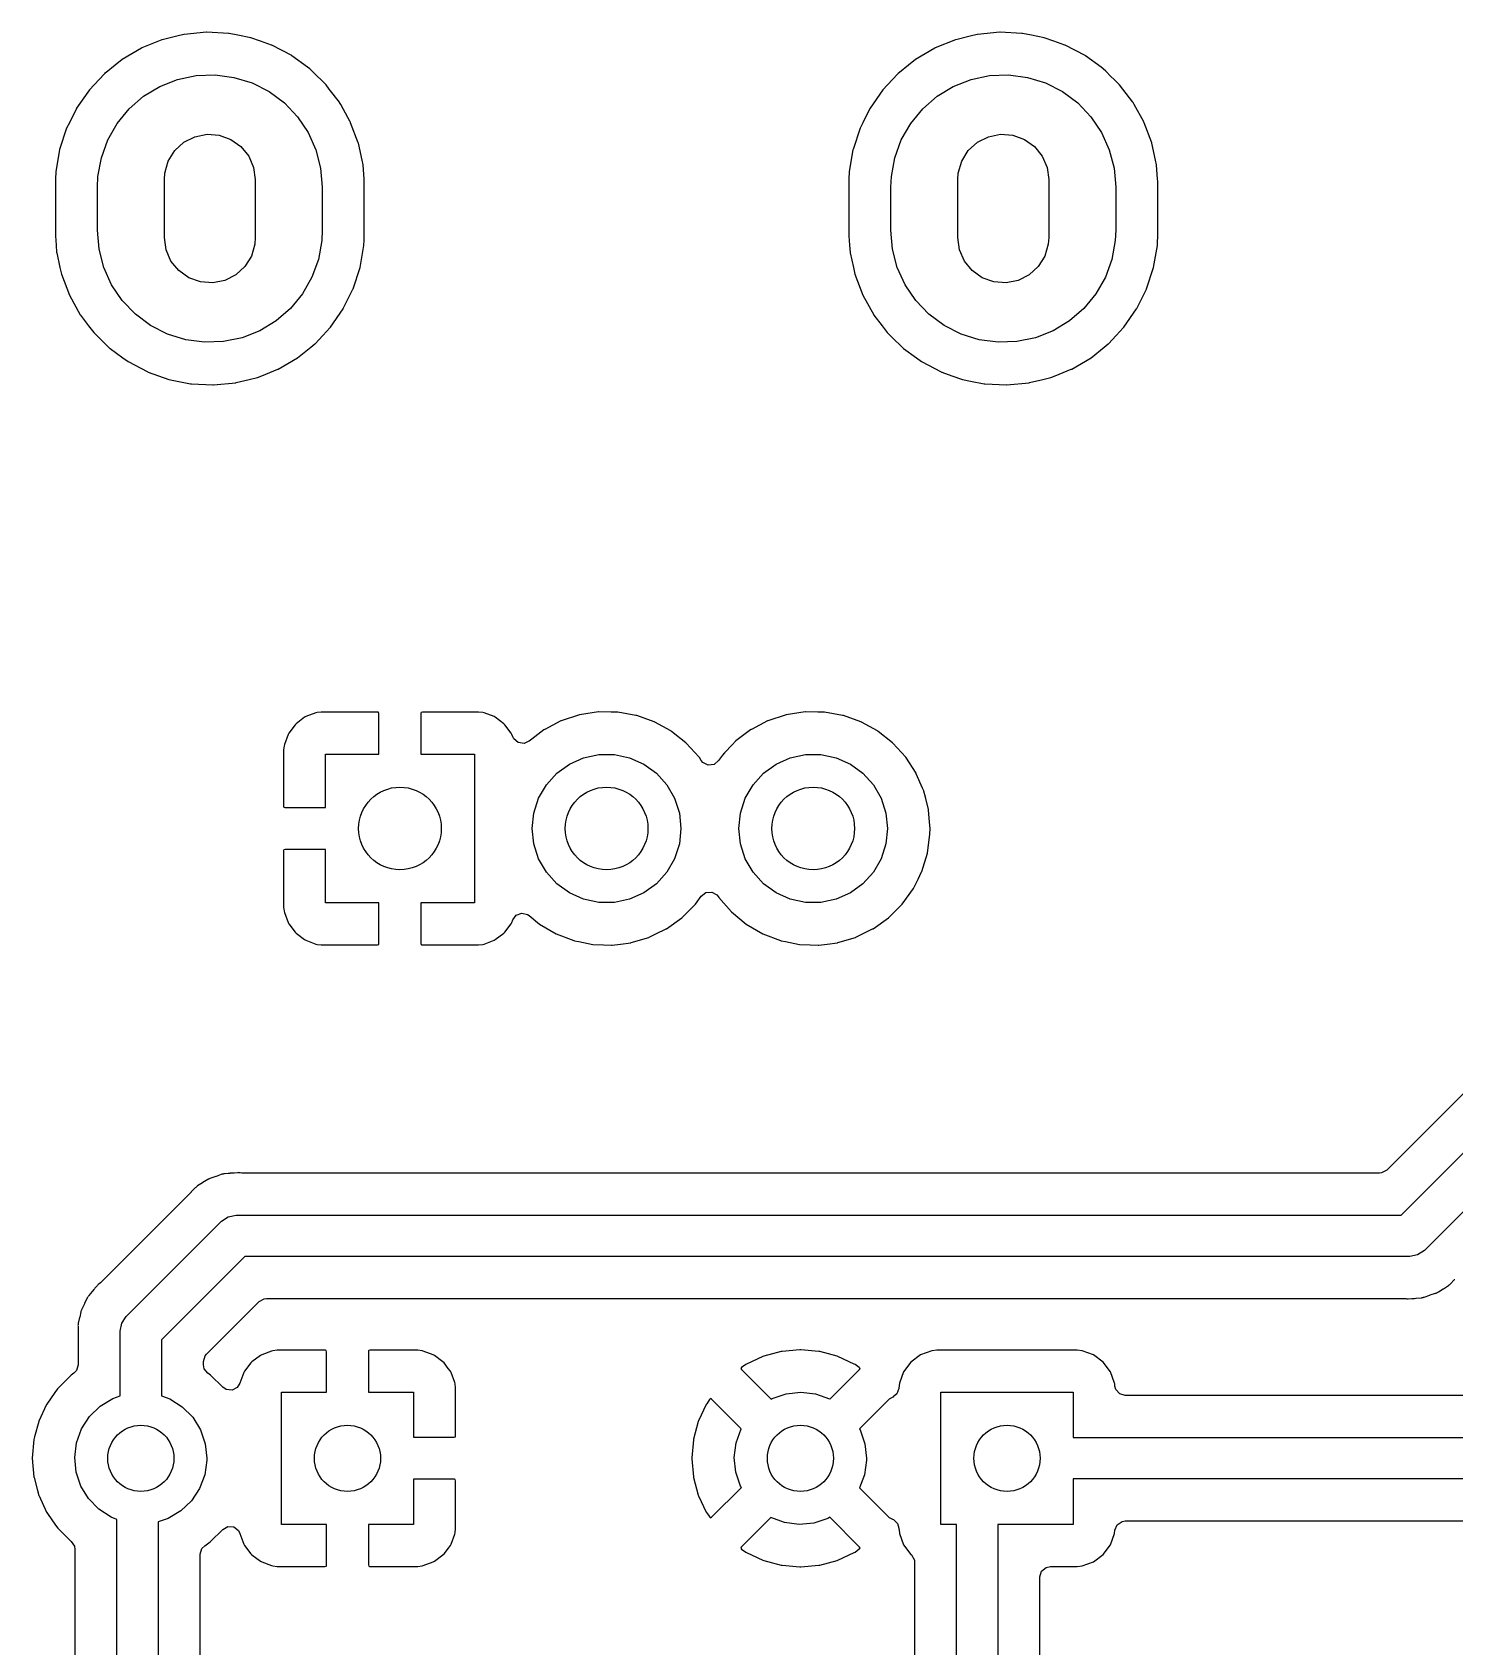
# Model space of a CAD drawing. Extents: x 41 to 172, y -227 to -42.
# Drawn here: x 70.48 to 87.69, y -206.75 to -187.22 of the extents above; entities that cross this region are included whole.
import ezdxf

# ---------------------------------------------------------------- set-up
doc = ezdxf.new("R2010")
doc.units = 0
doc.layers.add('BLACK', color=7, linetype='CONTINUOUS')

msp = doc.modelspace()

# ---------------------------------------------------------------- linework, layer by layer
at = {"layer": 'BLACK', "linetype": 'CONTINUOUS'}
for p, q in [((72.0499, -187.309), (71.8071, -187.407)), ((72.0542, -187.307), (72.0499, -187.309)), ((72.0499, -187.309), (72.0499, -187.309)), ((72.2293, -187.264), (72.0542, -187.307)), ((72.3131, -187.244), (72.2293, -187.264)), ((72.3176, -187.243), (72.3131, -187.244)), ((72.3131, -187.244), (72.3131, -187.244)), ((72.5875, -187.217), (72.3176, -187.243)), ((72.5921, -187.217), (72.5875, -187.217)), ((72.8538, -187.23), (72.5921, -187.217)), ((72.5921, -187.217), (72.5921, -187.217)), ((72.8583, -187.23), (72.8538, -187.23)), ((72.8538, -187.23), (72.8538, -187.23)), ((72.8628, -187.231), (72.8583, -187.23)), ((72.9696, -187.252), (72.8628, -187.231)), ((72.8628, -187.231), (72.8628, -187.231)), ((73.1244, -187.283), (72.9696, -187.252)), ((73.2429, -187.325), (73.1244, -187.283)), ((81.6499, -187.309), (81.4071, -187.407)), ((81.6542, -187.307), (81.6499, -187.309)), ((81.6499, -187.309), (81.6499, -187.309)), ((81.8293, -187.264), (81.6542, -187.307)), ((81.9131, -187.244), (81.8293, -187.264)), ((81.9176, -187.243), (81.9131, -187.244)), ((81.9131, -187.244), (81.9131, -187.244)), ((82.1875, -187.217), (81.9176, -187.243)), ((82.1921, -187.217), (82.1875, -187.217)), ((82.4538, -187.23), (82.1921, -187.217)), ((82.1921, -187.217), (82.1921, -187.217)), ((82.4583, -187.23), (82.4538, -187.23)), ((82.4538, -187.23), (82.4538, -187.23)), ((82.4628, -187.231), (82.4583, -187.23)), ((82.5696, -187.252), (82.4628, -187.231)), ((82.4628, -187.231), (82.4628, -187.231)), ((82.7244, -187.283), (82.5696, -187.252)), ((82.8429, -187.325), (82.7244, -187.283)), ((71.8028, -187.409), (71.5688, -187.546)), ((71.8071, -187.407), (71.8028, -187.409)), ((73.3757, -187.372), (73.2429, -187.325)), ((73.3758, -187.372), (73.3757, -187.372)), ((73.3801, -187.373), (73.3758, -187.372)), ((73.62, -187.499), (73.3801, -187.373)), ((73.6237, -187.502), (73.62, -187.499)), ((73.8131, -187.64), (73.6237, -187.502)), ((81.4028, -187.409), (81.1688, -187.546)), ((81.4071, -187.407), (81.4028, -187.409)), ((82.9757, -187.372), (82.8429, -187.325)), ((82.9758, -187.372), (82.9757, -187.372)), ((82.9801, -187.373), (82.9758, -187.372)), ((83.22, -187.499), (82.9801, -187.373)), ((83.2237, -187.502), (83.22, -187.499)), ((83.4131, -187.64), (83.2237, -187.502)), ((71.3744, -187.702), (71.3571, -187.715)), ((71.4848, -187.613), (71.3744, -187.702)), ((71.5688, -187.546), (71.4848, -187.613)), ((73.8393, -187.659), (73.8131, -187.64)), ((73.9327, -187.75), (73.8393, -187.659)), ((80.9744, -187.702), (80.9571, -187.715)), ((81.0848, -187.613), (80.9744, -187.702)), ((81.1688, -187.546), (81.0848, -187.613)), ((83.4393, -187.659), (83.4131, -187.64)), ((83.4688, -187.688), (83.4393, -187.659)), ((83.5327, -187.75), (83.4688, -187.688)), ((71.2292, -187.852), (71.172, -187.914)), ((71.3539, -187.719), (71.2292, -187.852)), ((71.3571, -187.715), (71.3539, -187.719)), ((71.8287, -187.991), (72.0253, -187.872)), ((72.0253, -187.872), (72.2392, -187.787)), ((72.2392, -187.787), (72.4643, -187.74)), ((72.4643, -187.74), (72.6941, -187.732)), ((72.6941, -187.732), (72.922, -187.762)), ((72.922, -187.762), (73.1417, -187.83)), ((73.1417, -187.83), (73.3467, -187.934)), ((73.9724, -187.789), (73.9327, -187.75)), ((74.0332, -187.849), (73.9724, -187.789)), ((74.0359, -187.852), (74.0332, -187.849)), ((74.0753, -187.904), (74.0359, -187.852)), ((74.0359, -187.852), (74.0359, -187.852)), ((80.8292, -187.852), (80.772, -187.914)), ((80.9539, -187.719), (80.8292, -187.852)), ((80.9571, -187.715), (80.9539, -187.719)), ((81.4287, -187.991), (81.6253, -187.872)), ((81.6253, -187.872), (81.8392, -187.787)), ((81.8392, -187.787), (82.0643, -187.74)), ((82.0643, -187.74), (82.2941, -187.732)), ((82.2941, -187.732), (82.522, -187.762)), ((82.522, -187.762), (82.7417, -187.83)), ((82.7417, -187.83), (82.9467, -187.934)), ((83.5724, -187.789), (83.5327, -187.75)), ((83.6332, -187.849), (83.5724, -187.789)), ((83.6359, -187.852), (83.6332, -187.849)), ((83.6753, -187.904), (83.6359, -187.852)), ((83.6359, -187.852), (83.6359, -187.852)), ((71.172, -187.914), (71.0174, -188.136)), ((71.655, -188.142), (71.8287, -187.991)), ((73.3467, -187.934), (73.5312, -188.071)), ((73.5312, -188.071), (73.6899, -188.238)), ((74.1977, -188.064), (74.0753, -187.904)), ((74.1999, -188.068), (74.1977, -188.064)), ((74.213, -188.092), (74.1999, -188.068)), ((74.1999, -188.068), (74.1999, -188.068)), ((74.3293, -188.301), (74.213, -188.092)), ((80.772, -187.914), (80.6174, -188.136)), ((81.255, -188.142), (81.4287, -187.991)), ((82.9467, -187.934), (83.1312, -188.071)), ((83.1312, -188.071), (83.2899, -188.238)), ((83.7977, -188.064), (83.6753, -187.904)), ((83.7999, -188.068), (83.7977, -188.064)), ((83.813, -188.092), (83.7999, -188.068)), ((83.7999, -188.068), (83.7999, -188.068)), ((83.9293, -188.301), (83.813, -188.092)), ((71.0154, -188.14), (70.9301, -188.312)), ((71.0174, -188.136), (71.0154, -188.14)), ((71.0154, -188.14), (71.0154, -188.14)), ((71.5092, -188.32), (71.655, -188.142)), ((73.6899, -188.238), (73.8183, -188.429)), ((80.6154, -188.14), (80.5301, -188.312)), ((80.6174, -188.136), (80.6154, -188.14)), ((80.6154, -188.14), (80.6154, -188.14)), ((81.1092, -188.32), (81.255, -188.142)), ((83.2899, -188.238), (83.4183, -188.429)), ((70.8966, -188.379), (70.8122, -188.637)), ((70.9301, -188.312), (70.8966, -188.379)), ((71.3954, -188.52), (71.5092, -188.32)), ((72.3161, -188.548), (72.4491, -188.481)), ((72.4491, -188.481), (72.5955, -188.451)), ((72.5955, -188.451), (72.7444, -188.462)), ((72.7444, -188.462), (72.8848, -188.513)), ((73.8183, -188.429), (73.9128, -188.638)), ((74.331, -188.305), (74.3293, -188.301)), ((74.3334, -188.312), (74.331, -188.305)), ((74.331, -188.305), (74.331, -188.305)), ((74.4254, -188.555), (74.3334, -188.312)), ((80.4966, -188.379), (80.4122, -188.637)), ((80.5301, -188.312), (80.4966, -188.379)), ((80.9954, -188.52), (81.1092, -188.32)), ((81.9161, -188.548), (82.0491, -188.481)), ((82.0491, -188.481), (82.1955, -188.451)), ((82.1955, -188.451), (82.3444, -188.462)), ((82.3444, -188.462), (82.4848, -188.513)), ((83.4183, -188.429), (83.5128, -188.638)), ((83.931, -188.305), (83.9293, -188.301)), ((83.9334, -188.312), (83.931, -188.305)), ((83.931, -188.305), (83.931, -188.305)), ((84.0254, -188.555), (83.9334, -188.312)), ((70.8114, -188.641), (70.7911, -188.758)), ((70.8122, -188.637), (70.8114, -188.641)), ((70.8114, -188.641), (70.8114, -188.641)), ((71.317, -188.736), (71.3954, -188.52)), ((72.1275, -188.776), (72.2062, -188.649)), ((72.2062, -188.649), (72.3161, -188.548)), ((72.8848, -188.513), (73.0065, -188.599)), ((73.0065, -188.599), (73.1004, -188.715)), ((73.9128, -188.638), (73.9706, -188.861)), ((74.4264, -188.559), (74.4254, -188.555)), ((74.4716, -188.764), (74.4264, -188.559)), ((74.4264, -188.559), (74.4264, -188.559)), ((80.4114, -188.641), (80.3911, -188.758)), ((80.4122, -188.637), (80.4114, -188.641)), ((80.4114, -188.641), (80.4114, -188.641)), ((80.917, -188.736), (80.9954, -188.52)), ((81.7275, -188.776), (81.8062, -188.649)), ((81.8062, -188.649), (81.9161, -188.548)), ((82.4848, -188.513), (82.6065, -188.599)), ((82.6065, -188.599), (82.7004, -188.715)), ((83.5128, -188.638), (83.5706, -188.861)), ((84.0264, -188.559), (84.0254, -188.555)), ((84.0716, -188.764), (84.0264, -188.559)), ((84.0264, -188.559), (84.0264, -188.559)), ((70.7911, -188.758), (70.7658, -188.904)), ((71.276, -188.962), (71.317, -188.736)), ((72.0859, -188.92), (72.1275, -188.776)), ((73.1004, -188.715), (73.1597, -188.852)), ((73.1597, -188.852), (73.18, -189)), ((73.9706, -188.861), (73.99, -189.09)), ((74.4839, -188.82), (74.4716, -188.764)), ((74.4842, -188.824), (74.4839, -188.82)), ((74.4963, -188.991), (74.4842, -188.824)), ((80.3911, -188.758), (80.3658, -188.904)), ((80.876, -188.962), (80.917, -188.736)), ((81.6859, -188.92), (81.7275, -188.776)), ((82.7004, -188.715), (82.7597, -188.852)), ((82.7597, -188.852), (82.78, -189)), ((83.5706, -188.861), (83.59, -189.09)), ((84.0839, -188.82), (84.0716, -188.764)), ((84.0842, -188.824), (84.0839, -188.82)), ((84.0963, -188.991), (84.0842, -188.824)), ((70.7658, -188.904), (70.7615, -188.99)), ((70.7615, -188.99), (70.7615, -189.679)), ((71.27, -189.09), (71.276, -188.962)), ((72.08, -189), (72.0859, -188.92)), ((72.08, -189.7), (72.08, -189)), ((73.18, -189), (73.18, -189.7)), ((74.4985, -189.021), (74.4963, -188.991)), ((74.4985, -189.71), (74.4985, -189.021)), ((80.3658, -188.904), (80.3615, -188.99)), ((80.3615, -188.99), (80.3615, -189.679)), ((80.87, -189.09), (80.876, -188.962)), ((81.68, -189), (81.6859, -188.92)), ((81.68, -189.7), (81.68, -189)), ((82.78, -189), (82.78, -189.7)), ((84.0985, -189.021), (84.0963, -188.991)), ((84.0985, -189.71), (84.0985, -189.021)), ((71.27, -189.61), (71.27, -189.09)), ((73.99, -189.09), (73.99, -189.61)), ((80.87, -189.61), (80.87, -189.09)), ((83.59, -189.09), (83.59, -189.61)), ((71.2894, -189.839), (71.27, -189.61)), ((73.99, -189.61), (73.984, -189.738)), ((80.8894, -189.839), (80.87, -189.61)), ((83.59, -189.61), (83.584, -189.738)), ((70.7615, -189.679), (70.7617, -189.681)), ((70.7617, -189.681), (70.7617, -189.681)), ((70.7617, -189.681), (70.7697, -189.792)), ((70.7697, -189.792), (70.7761, -189.88)), ((71.3472, -190.062), (71.2894, -189.839)), ((72.1003, -189.848), (72.08, -189.7)), ((72.1595, -189.985), (72.1003, -189.848)), ((73.1741, -189.78), (73.1324, -189.924)), ((73.18, -189.7), (73.1741, -189.78)), ((73.984, -189.738), (73.943, -189.964)), ((74.4478, -190.063), (74.4942, -189.796)), ((74.4942, -189.796), (74.4973, -189.734)), ((74.4973, -189.734), (74.4984, -189.712)), ((74.4984, -189.712), (74.4985, -189.71)), ((74.4984, -189.712), (74.4984, -189.712)), ((80.3615, -189.679), (80.3617, -189.681)), ((80.3617, -189.681), (80.3617, -189.681)), ((80.3617, -189.681), (80.3697, -189.792)), ((80.3697, -189.792), (80.3761, -189.88)), ((80.9472, -190.062), (80.8894, -189.839)), ((81.7003, -189.848), (81.68, -189.7)), ((81.7595, -189.985), (81.7003, -189.848)), ((82.7741, -189.78), (82.7325, -189.924)), ((82.78, -189.7), (82.7741, -189.78)), ((83.584, -189.738), (83.543, -189.964)), ((84.0478, -190.063), (84.0942, -189.796)), ((84.0942, -189.796), (84.0973, -189.734)), ((84.0973, -189.734), (84.0984, -189.712)), ((84.0984, -189.712), (84.0985, -189.71)), ((84.0984, -189.712), (84.0984, -189.712)), ((70.7761, -189.88), (70.7771, -189.885)), ((70.7771, -189.885), (70.7771, -189.885)), ((70.7771, -189.885), (70.8165, -190.063)), ((72.2535, -190.101), (72.1595, -189.985)), ((73.0538, -190.051), (72.9439, -190.152)), ((73.1324, -189.924), (73.0538, -190.051)), ((73.943, -189.964), (73.8646, -190.18)), ((80.3761, -189.88), (80.3771, -189.885)), ((80.3771, -189.885), (80.3771, -189.885)), ((80.3771, -189.885), (80.4165, -190.063)), ((81.8535, -190.101), (81.7595, -189.985)), ((82.6538, -190.051), (82.5439, -190.152)), ((82.7325, -189.924), (82.6538, -190.051)), ((83.543, -189.964), (83.4646, -190.18)), ((70.8165, -190.063), (70.8346, -190.145)), ((70.8346, -190.145), (70.9307, -190.399)), ((71.4417, -190.271), (71.3472, -190.062)), ((72.3752, -190.187), (72.2535, -190.101)), ((72.5156, -190.238), (72.3752, -190.187)), ((72.6645, -190.249), (72.5156, -190.238)), ((72.8109, -190.219), (72.6645, -190.249)), ((72.9439, -190.152), (72.8109, -190.219)), ((73.8646, -190.18), (73.7508, -190.38)), ((74.3634, -190.321), (74.4478, -190.063)), ((80.4165, -190.063), (80.4346, -190.145)), ((80.4346, -190.145), (80.5307, -190.399)), ((81.0417, -190.271), (80.9472, -190.062)), ((81.9752, -190.187), (81.8535, -190.101)), ((82.1156, -190.238), (81.9752, -190.187)), ((82.2645, -190.249), (82.1156, -190.238)), ((82.4109, -190.219), (82.2645, -190.249)), ((82.5439, -190.152), (82.4109, -190.219)), ((83.4646, -190.18), (83.3508, -190.38)), ((83.9634, -190.321), (84.0478, -190.063)), ((70.9307, -190.399), (71.0623, -190.636)), ((71.5701, -190.462), (71.4417, -190.271)), ((73.7508, -190.38), (73.605, -190.558)), ((74.2446, -190.56), (74.3613, -190.325)), ((74.3613, -190.325), (74.3634, -190.321)), ((74.3613, -190.325), (74.3613, -190.325)), ((80.5307, -190.399), (80.6623, -190.636)), ((81.1701, -190.462), (81.0417, -190.271)), ((83.3508, -190.38), (83.205, -190.558)), ((83.8446, -190.56), (83.9613, -190.325)), ((83.9613, -190.325), (83.9634, -190.321)), ((83.9613, -190.325), (83.9613, -190.325)), ((71.0623, -190.636), (71.0651, -190.639)), ((71.7288, -190.629), (71.5701, -190.462)), ((71.9133, -190.766), (71.7288, -190.629)), ((73.605, -190.558), (73.4313, -190.709)), ((74.088, -190.786), (74.2426, -190.564)), ((74.2426, -190.564), (74.2446, -190.56)), ((80.6623, -190.636), (80.6651, -190.639)), ((81.3288, -190.629), (81.1701, -190.462)), ((81.5133, -190.766), (81.3288, -190.629)), ((83.205, -190.558), (83.0313, -190.709)), ((83.688, -190.786), (83.8426, -190.564)), ((83.8426, -190.564), (83.8446, -190.56)), ((71.0651, -190.639), (71.1625, -190.767)), ((71.1625, -190.767), (71.2268, -190.851)), ((72.1183, -190.87), (71.9133, -190.766)), ((73.2347, -190.828), (73.0208, -190.913)), ((73.4313, -190.709), (73.2347, -190.828)), ((73.996, -190.885), (74.0849, -190.79)), ((74.0849, -190.79), (74.088, -190.786)), ((74.0849, -190.79), (74.0849, -190.79)), ((80.6651, -190.639), (80.7625, -190.767)), ((80.7625, -190.767), (80.8268, -190.851)), ((81.7183, -190.87), (81.5133, -190.766)), ((82.8347, -190.828), (82.6208, -190.913)), ((83.0313, -190.709), (82.8347, -190.828)), ((83.596, -190.885), (83.6849, -190.79)), ((83.6849, -190.79), (83.688, -190.786)), ((83.6849, -190.79), (83.6849, -190.79)), ((71.2268, -190.851), (71.2301, -190.855)), ((71.2301, -190.855), (71.2301, -190.855)), ((71.2301, -190.855), (71.2731, -190.897)), ((71.2731, -190.897), (71.4207, -191.041)), ((72.338, -190.938), (72.1183, -190.87)), ((72.5659, -190.968), (72.338, -190.938)), ((72.7957, -190.96), (72.5659, -190.968)), ((73.0208, -190.913), (72.7957, -190.96)), ((73.6912, -191.154), (73.8509, -191.026)), ((73.8509, -191.026), (73.8994, -190.987)), ((73.8994, -190.987), (73.9029, -190.985)), ((73.8994, -190.987), (73.8994, -190.987)), ((73.9029, -190.985), (73.996, -190.885)), ((80.8268, -190.851), (80.8301, -190.855)), ((80.8301, -190.855), (80.8301, -190.855)), ((80.8301, -190.855), (80.8731, -190.897)), ((80.8731, -190.897), (81.0207, -191.041)), ((81.938, -190.938), (81.7183, -190.87)), ((82.1659, -190.968), (81.938, -190.938)), ((82.3957, -190.96), (82.1659, -190.968)), ((82.6208, -190.913), (82.3957, -190.96)), ((83.2912, -191.154), (83.4509, -191.026)), ((83.4509, -191.026), (83.4994, -190.987)), ((83.4994, -190.987), (83.5029, -190.985)), ((83.4994, -190.987), (83.4994, -190.987)), ((83.5029, -190.985), (83.596, -190.885)), ((71.4207, -191.041), (71.4244, -191.044)), ((71.4244, -191.044), (71.4244, -191.044)), ((71.4244, -191.044), (71.5783, -191.156)), ((71.5783, -191.156), (71.64, -191.201)), ((71.64, -191.201), (71.8799, -191.327)), ((73.4572, -191.291), (73.6912, -191.154)), ((81.0207, -191.041), (81.0244, -191.044)), ((81.0244, -191.044), (81.0244, -191.044)), ((81.0244, -191.044), (81.1783, -191.156)), ((81.1783, -191.156), (81.24, -191.201)), ((81.24, -191.201), (81.4799, -191.327)), ((83.0572, -191.291), (83.2912, -191.154)), ((71.8799, -191.327), (71.8842, -191.328)), ((71.8842, -191.328), (71.8843, -191.328)), ((71.8843, -191.328), (72.0074, -191.372)), ((72.0074, -191.372), (72.1356, -191.417)), ((72.1356, -191.417), (72.2337, -191.436)), ((72.9469, -191.456), (73.1066, -191.417)), ((73.1066, -191.417), (73.2058, -191.393)), ((73.2058, -191.393), (73.2576, -191.372)), ((73.2576, -191.372), (73.4529, -191.293)), ((73.4529, -191.293), (73.4572, -191.291)), ((73.4529, -191.293), (73.4529, -191.293)), ((81.4799, -191.327), (81.4842, -191.328)), ((81.4842, -191.328), (81.4843, -191.328)), ((81.4843, -191.328), (81.6074, -191.372)), ((81.6074, -191.372), (81.7356, -191.417)), ((81.7356, -191.417), (81.8337, -191.436)), ((82.5469, -191.456), (82.7066, -191.417)), ((82.7066, -191.417), (82.8058, -191.393)), ((82.8058, -191.393), (82.8576, -191.372)), ((82.8576, -191.372), (83.0529, -191.293)), ((83.0529, -191.293), (83.0572, -191.291)), ((83.0529, -191.293), (83.0529, -191.293)), ((72.2337, -191.436), (72.3972, -191.469)), ((72.3972, -191.469), (72.3972, -191.469)), ((72.3972, -191.469), (72.4017, -191.47)), ((72.4017, -191.47), (72.4062, -191.47)), ((72.4062, -191.47), (72.4062, -191.47)), ((72.4062, -191.47), (72.6679, -191.483)), ((72.6679, -191.483), (72.6679, -191.483)), ((72.6679, -191.483), (72.6725, -191.483)), ((72.6725, -191.483), (72.9424, -191.457)), ((72.9424, -191.457), (72.9469, -191.456)), ((72.9469, -191.456), (72.9469, -191.456)), ((81.8337, -191.436), (81.9972, -191.469)), ((81.9972, -191.469), (81.9972, -191.469)), ((81.9972, -191.469), (82.0017, -191.47)), ((82.0017, -191.47), (82.0062, -191.47)), ((82.0062, -191.47), (82.0062, -191.47)), ((82.0062, -191.47), (82.2679, -191.483)), ((82.2679, -191.483), (82.2679, -191.483)), ((82.2679, -191.483), (82.2725, -191.483)), ((82.2725, -191.483), (82.5424, -191.457)), ((82.5424, -191.457), (82.5469, -191.456)), ((82.5469, -191.456), (82.5469, -191.456)), ((94.8462, -193.006), (86.8701, -200.982)), ((87.0438, -201.528), (95.4027, -193.169)), ((95.7593, -193.519), (87.3242, -201.954)), ((73.7764, -195.505), (73.6743, -195.582)), ((73.7919, -195.497), (73.7764, -195.505)), ((73.9124, -195.452), (73.7919, -195.497)), ((73.9276, -195.448), (73.9124, -195.452)), ((73.9785, -195.442), (73.9276, -195.448)), ((73.9853, -195.442), (73.9785, -195.442)), ((74.6625, -195.442), (73.9853, -195.442)), ((74.6701, -195.444), (74.6625, -195.442)), ((74.6715, -195.445), (74.6701, -195.444)), ((74.676, -195.46), (74.6715, -195.445)), ((74.676, -195.95), (74.676, -195.46)), ((75.1857, -195.448), (75.184, -195.456)), ((75.184, -195.456), (75.184, -195.95)), ((75.1869, -195.446), (75.1857, -195.448)), ((75.2021, -195.442), (75.1869, -195.446)), ((75.8747, -195.442), (75.2021, -195.442)), ((75.8815, -195.442), (75.8747, -195.442)), ((75.9324, -195.448), (75.8815, -195.442)), ((75.9476, -195.452), (75.9324, -195.448)), ((76.0681, -195.497), (75.9476, -195.452)), ((76.0836, -195.505), (76.0681, -195.497)), ((76.1857, -195.582), (76.0836, -195.505)), ((77.1025, -195.475), (76.8823, -195.547)), ((77.3314, -195.44), (77.1025, -195.475)), ((77.3366, -195.44), (77.3314, -195.44)), ((77.4856, -195.442), (77.3366, -195.44)), ((77.3366, -195.44), (77.3366, -195.44)), ((77.563, -195.443), (77.4856, -195.442)), ((77.5681, -195.444), (77.563, -195.443)), ((77.7859, -195.483), (77.5681, -195.444)), ((77.5681, -195.444), (77.5681, -195.444)), ((77.791, -195.484), (77.7859, -195.483)), ((77.7859, -195.483), (77.7859, -195.483)), ((77.7959, -195.485), (77.791, -195.484)), ((78.0045, -195.559), (77.7959, -195.485)), ((77.7959, -195.485), (77.7959, -195.485)), ((79.6025, -195.475), (79.3823, -195.547)), ((79.8314, -195.44), (79.6025, -195.475)), ((79.8366, -195.44), (79.8314, -195.44)), ((79.9856, -195.442), (79.8366, -195.44)), ((79.8366, -195.44), (79.8366, -195.44)), ((80.063, -195.443), (79.9856, -195.442)), ((80.0681, -195.444), (80.063, -195.443)), ((80.2859, -195.483), (80.0681, -195.444)), ((80.0681, -195.444), (80.0681, -195.444)), ((80.291, -195.484), (80.2859, -195.483)), ((80.2859, -195.483), (80.2859, -195.483)), ((80.2959, -195.485), (80.291, -195.484)), ((80.5045, -195.559), (80.2959, -195.485)), ((80.2959, -195.485), (80.2959, -195.485)), ((73.5767, -195.712), (73.5315, -195.832)), ((73.5852, -195.696), (73.5767, -195.712)), ((73.6617, -195.594), (73.5852, -195.696)), ((73.6743, -195.582), (73.6617, -195.594)), ((76.1983, -195.594), (76.1857, -195.582)), ((76.2748, -195.696), (76.1983, -195.594)), ((76.2833, -195.712), (76.2748, -195.696)), ((76.2939, -195.74), (76.2833, -195.712)), ((76.6727, -195.657), (76.5254, -195.768)), ((76.6769, -195.654), (76.6727, -195.657)), ((76.6727, -195.657), (76.6727, -195.657)), ((76.6815, -195.652), (76.6769, -195.654)), ((76.8777, -195.549), (76.6815, -195.652)), ((76.8823, -195.547), (76.8777, -195.549)), ((76.8777, -195.549), (76.8777, -195.549)), ((78.0094, -195.561), (78.0045, -195.559)), ((78.0045, -195.559), (78.0045, -195.559)), ((78.0139, -195.563), (78.0094, -195.561)), ((78.2076, -195.67), (78.0139, -195.563)), ((78.0139, -195.563), (78.0139, -195.563)), ((78.2121, -195.673), (78.2076, -195.67)), ((78.2076, -195.67), (78.2076, -195.67)), ((78.2162, -195.676), (78.2121, -195.673)), ((78.3898, -195.813), (78.2162, -195.676)), ((78.2162, -195.676), (78.2162, -195.676)), ((79.1727, -195.657), (78.9958, -195.79)), ((79.1769, -195.654), (79.1727, -195.657)), ((79.1727, -195.657), (79.1727, -195.657)), ((79.1815, -195.652), (79.1769, -195.654)), ((79.3777, -195.549), (79.1815, -195.652)), ((79.3823, -195.547), (79.3777, -195.549)), ((79.3777, -195.549), (79.3777, -195.549)), ((80.5094, -195.561), (80.5045, -195.559)), ((80.5045, -195.559), (80.5045, -195.559)), ((80.5139, -195.563), (80.5094, -195.561)), ((80.7076, -195.67), (80.5139, -195.563)), ((80.5139, -195.563), (80.5139, -195.563)), ((80.7121, -195.673), (80.7076, -195.67)), ((80.7076, -195.67), (80.7076, -195.67)), ((80.7162, -195.676), (80.7121, -195.673)), ((80.8898, -195.813), (80.7162, -195.676)), ((80.7162, -195.676), (80.7162, -195.676)), ((73.5224, -195.899), (73.522, -195.905)), ((73.522, -195.905), (73.522, -196.578)), ((73.5279, -195.848), (73.5224, -195.899)), ((73.5315, -195.832), (73.5279, -195.848)), ((76.3067, -195.765), (76.2939, -195.74)), ((76.361, -195.811), (76.3067, -195.765)), ((76.4313, -195.82), (76.361, -195.811)), ((76.4911, -195.792), (76.4313, -195.82)), ((76.4917, -195.793), (76.4911, -195.792)), ((76.5254, -195.768), (76.4917, -195.793)), ((78.3939, -195.816), (78.3898, -195.813)), ((78.3898, -195.813), (78.3898, -195.813)), ((78.5498, -195.988), (78.3939, -195.816)), ((78.9541, -195.832), (78.858, -195.933)), ((78.9917, -195.793), (78.9541, -195.832)), ((78.9958, -195.79), (78.9917, -195.793)), ((80.8939, -195.816), (80.8898, -195.813)), ((80.8898, -195.813), (80.8898, -195.813)), ((81.0498, -195.988), (80.8939, -195.816)), ((74.03, -196.596), (74.03, -195.95)), ((74.03, -195.95), (74.676, -195.95)), ((75.184, -195.95), (75.83, -195.95)), ((75.83, -195.95), (75.83, -197.75)), ((76.8278, -196.181), (76.98, -196.071)), ((76.98, -196.071), (77.1519, -195.994)), ((77.1519, -195.994), (77.3359, -195.955)), ((77.3359, -195.955), (77.5241, -195.955)), ((77.5241, -195.955), (77.7081, -195.994)), ((77.7081, -195.994), (77.88, -196.071)), ((77.88, -196.071), (78.0322, -196.181)), ((78.5526, -195.992), (78.5498, -195.988)), ((78.575, -196.027), (78.5526, -195.992)), ((78.5526, -195.992), (78.5526, -195.992)), ((78.5957, -196.051), (78.575, -196.027)), ((78.6594, -196.082), (78.5957, -196.051)), ((78.7299, -196.074), (78.6594, -196.082)), ((78.7848, -196.029), (78.7299, -196.074)), ((78.8316, -195.961), (78.7848, -196.029)), ((78.858, -195.933), (78.8316, -195.961)), ((79.3278, -196.181), (79.48, -196.071)), ((79.48, -196.071), (79.6519, -195.994)), ((79.6519, -195.994), (79.8359, -195.955)), ((79.8359, -195.955), (80.0241, -195.955)), ((80.0241, -195.955), (80.2081, -195.994)), ((80.2081, -195.994), (80.38, -196.071)), ((80.38, -196.071), (80.5322, -196.181)), ((81.1756, -196.182), (81.0498, -195.988)), ((76.7019, -196.321), (76.8278, -196.181)), ((78.0322, -196.181), (78.1581, -196.321)), ((79.2019, -196.321), (79.3278, -196.181)), ((80.5322, -196.181), (80.6581, -196.321)), ((81.1776, -196.187), (81.1756, -196.182)), ((81.2538, -196.362), (81.1776, -196.187)), ((81.1776, -196.187), (81.1776, -196.187)), ((76.5497, -196.663), (76.6078, -196.484)), ((76.6078, -196.484), (76.7019, -196.321)), ((78.1581, -196.321), (78.2522, -196.484)), ((78.2522, -196.484), (78.3103, -196.663)), ((79.0497, -196.663), (79.1078, -196.484)), ((79.1078, -196.484), (79.2019, -196.321)), ((80.6581, -196.321), (80.7522, -196.484)), ((80.7522, -196.484), (80.8103, -196.663)), ((81.2679, -196.395), (81.2538, -196.362)), ((81.2692, -196.4), (81.2679, -196.395)), ((81.2908, -196.486), (81.2692, -196.4)), ((81.2692, -196.4), (81.2692, -196.4)), ((81.3243, -196.619), (81.2908, -196.486)), ((73.522, -196.578), (73.5265, -196.593)), ((73.5265, -196.593), (73.5279, -196.594)), ((73.5279, -196.594), (73.5355, -196.596)), ((73.5355, -196.596), (74.03, -196.596)), ((76.53, -196.85), (76.5497, -196.663)), ((78.3103, -196.663), (78.33, -196.85)), ((79.03, -196.85), (79.0497, -196.663)), ((80.8103, -196.663), (80.83, -196.85)), ((81.3248, -196.624), (81.3243, -196.619)), ((81.337, -196.773), (81.3248, -196.624)), ((81.3248, -196.624), (81.3248, -196.624)), ((76.5497, -197.037), (76.53, -196.85)), ((78.33, -196.85), (78.3103, -197.037)), ((79.0497, -197.037), (79.03, -196.85)), ((80.83, -196.85), (80.8103, -197.037)), ((81.3433, -196.85), (81.337, -196.773)), ((81.3416, -196.919), (81.3433, -196.85)), ((76.6078, -197.216), (76.5497, -197.037)), ((78.3103, -197.037), (78.2522, -197.216)), ((79.1078, -197.216), (79.0497, -197.037)), ((80.8103, -197.037), (80.7522, -197.216)), ((81.3114, -197.149), (81.3416, -196.919)), ((73.5237, -197.11), (73.522, -197.118)), ((73.522, -197.118), (73.522, -197.795)), ((73.5249, -197.108), (73.5237, -197.11)), ((73.5401, -197.104), (73.5249, -197.108)), ((74.03, -197.104), (73.5401, -197.104)), ((74.03, -197.75), (74.03, -197.104)), ((76.7019, -197.379), (76.6078, -197.216)), ((78.2522, -197.216), (78.1581, -197.379)), ((79.2019, -197.379), (79.1078, -197.216)), ((80.7522, -197.216), (80.6581, -197.379)), ((81.2441, -197.37), (81.3114, -197.149)), ((76.8278, -197.519), (76.7019, -197.379)), ((78.1581, -197.379), (78.0322, -197.519)), ((79.3278, -197.519), (79.2019, -197.379)), ((80.6581, -197.379), (80.5322, -197.519)), ((81.1415, -197.578), (81.1984, -197.463)), ((81.1984, -197.463), (81.2418, -197.375)), ((81.2418, -197.375), (81.2441, -197.37)), ((81.2418, -197.375), (81.2418, -197.375)), ((76.98, -197.629), (76.8278, -197.519)), ((77.1519, -197.706), (76.98, -197.629)), ((77.88, -197.629), (77.7081, -197.706)), ((78.0322, -197.519), (77.88, -197.629)), ((78.5754, -197.67), (78.6314, -197.626)), ((78.6314, -197.626), (78.7021, -197.62)), ((78.7021, -197.62), (78.765, -197.653)), ((78.765, -197.653), (78.7851, -197.678)), ((79.48, -197.629), (79.3278, -197.519)), ((79.6519, -197.706), (79.48, -197.629)), ((80.38, -197.629), (80.2081, -197.706)), ((80.5322, -197.519), (80.38, -197.629)), ((81.0063, -197.766), (81.1415, -197.578)), ((73.522, -197.795), (73.5224, -197.801)), ((73.5224, -197.801), (73.5279, -197.852)), ((73.5279, -197.852), (73.5315, -197.868)), ((74.676, -197.75), (74.03, -197.75)), ((74.676, -198.244), (74.676, -197.75)), ((75.83, -197.75), (75.184, -197.75)), ((75.184, -197.75), (75.184, -198.24)), ((77.3359, -197.745), (77.1519, -197.706)), ((77.5241, -197.745), (77.3359, -197.745)), ((77.7081, -197.706), (77.5241, -197.745)), ((78.3422, -197.929), (78.5063, -197.766)), ((78.5063, -197.766), (78.5754, -197.67)), ((78.7851, -197.678), (78.7868, -197.68)), ((78.7868, -197.68), (78.7868, -197.68)), ((78.7868, -197.68), (78.7895, -197.685)), ((78.7895, -197.685), (78.9411, -197.86)), ((78.9411, -197.86), (79.1193, -198.008)), ((79.8359, -197.745), (79.6519, -197.706)), ((80.0241, -197.745), (79.8359, -197.745)), ((80.2081, -197.706), (80.0241, -197.745)), ((80.8422, -197.929), (81.0063, -197.766)), ((73.5315, -197.868), (73.5767, -197.988)), ((73.5767, -197.988), (73.5852, -198.004)), ((73.5852, -198.004), (73.6617, -198.106)), ((76.1983, -198.106), (76.2748, -198.004)), ((76.2748, -198.004), (76.2833, -197.988)), ((76.2833, -197.988), (76.2953, -197.956)), ((76.2953, -197.956), (76.3379, -197.899)), ((76.3379, -197.899), (76.4045, -197.875)), ((76.4045, -197.875), (76.4738, -197.89)), ((76.4738, -197.89), (76.4937, -197.903)), ((76.4937, -197.903), (76.6193, -198.008)), ((76.6193, -198.008), (76.8193, -198.125)), ((78.1537, -198.064), (78.3422, -197.929)), ((79.1193, -198.008), (79.3193, -198.125)), ((80.6537, -198.064), (80.8422, -197.929)), ((73.6617, -198.106), (73.6743, -198.118)), ((73.6743, -198.118), (73.7764, -198.195)), ((73.7764, -198.195), (73.7919, -198.203)), ((73.7919, -198.203), (73.9124, -198.248)), ((73.9124, -198.248), (73.9276, -198.252)), ((73.9276, -198.252), (73.9785, -198.258)), ((74.6579, -198.258), (74.6731, -198.254)), ((74.6731, -198.254), (74.6743, -198.252)), ((74.6743, -198.252), (74.676, -198.244)), ((75.184, -198.24), (75.1885, -198.255)), ((75.8815, -198.258), (75.9324, -198.252)), ((75.9324, -198.252), (75.9476, -198.248)), ((75.9476, -198.248), (76.0681, -198.203)), ((76.0681, -198.203), (76.0836, -198.195)), ((76.0836, -198.195), (76.1857, -198.118)), ((76.1857, -198.118), (76.1983, -198.106)), ((76.8193, -198.125), (77.0357, -198.207)), ((77.0357, -198.207), (77.0408, -198.208)), ((77.0408, -198.208), (77.0408, -198.208)), ((77.0408, -198.208), (77.0938, -198.219)), ((77.0938, -198.219), (77.2627, -198.253)), ((77.2627, -198.253), (77.3933, -198.258)), ((77.4992, -198.261), (77.5987, -198.248)), ((77.5987, -198.248), (77.7238, -198.232)), ((77.7238, -198.232), (77.7288, -198.231)), ((77.7288, -198.231), (77.9407, -198.167)), ((77.7288, -198.231), (77.7288, -198.231)), ((77.9407, -198.167), (77.9457, -198.166)), ((77.9457, -198.166), (78.0262, -198.126)), ((78.0262, -198.126), (78.149, -198.066)), ((78.149, -198.066), (78.1491, -198.066)), ((78.1491, -198.066), (78.1537, -198.064)), ((79.3193, -198.125), (79.5357, -198.207)), ((79.5357, -198.207), (79.5408, -198.208)), ((79.5408, -198.208), (79.5408, -198.208)), ((79.5408, -198.208), (79.5938, -198.219)), ((79.5938, -198.219), (79.7627, -198.253)), ((79.7627, -198.253), (79.8933, -198.258)), ((79.9992, -198.261), (80.0987, -198.248)), ((80.0987, -198.248), (80.2238, -198.232)), ((80.2238, -198.232), (80.2288, -198.231)), ((80.2288, -198.231), (80.4407, -198.167)), ((80.2288, -198.231), (80.2288, -198.231)), ((80.4407, -198.167), (80.4457, -198.166)), ((80.4457, -198.166), (80.5262, -198.126)), ((80.5262, -198.126), (80.649, -198.066)), ((80.649, -198.066), (80.6491, -198.066)), ((80.6491, -198.066), (80.6537, -198.064)), ((73.9785, -198.258), (73.9853, -198.258)), ((73.9853, -198.258), (74.6579, -198.258)), ((75.1885, -198.255), (75.1899, -198.256)), ((75.1899, -198.256), (75.1975, -198.258)), ((75.1975, -198.258), (75.8747, -198.258)), ((75.8747, -198.258), (75.8815, -198.258)), ((77.3933, -198.258), (77.4889, -198.262)), ((77.4889, -198.262), (77.489, -198.262)), ((77.489, -198.262), (77.4941, -198.262)), ((77.4941, -198.262), (77.4992, -198.261)), ((77.4992, -198.261), (77.4992, -198.261)), ((79.8933, -198.258), (79.9889, -198.262)), ((79.9889, -198.262), (79.989, -198.262)), ((79.989, -198.262), (79.9941, -198.262)), ((79.9941, -198.262), (79.9992, -198.261)), ((79.9992, -198.261), (79.9992, -198.261)), ((86.8701, -200.982), (86.8078, -201.016)), ((72.4713, -201.182), (72.4683, -201.185)), ((72.4797, -201.175), (72.4713, -201.182)), ((72.4713, -201.182), (72.4713, -201.182)), ((72.5421, -201.137), (72.4797, -201.175)), ((72.5458, -201.135), (72.5421, -201.137)), ((72.6069, -201.095), (72.5458, -201.135)), ((72.6137, -201.092), (72.6069, -201.095)), ((72.6192, -201.09), (72.6137, -201.092)), ((72.6246, -201.087), (72.6192, -201.09)), ((72.6309, -201.083), (72.6246, -201.087)), ((72.7004, -201.061), (72.6309, -201.083)), ((72.7045, -201.059), (72.7004, -201.061)), ((72.7662, -201.037), (72.7045, -201.059)), ((72.7731, -201.034), (72.7662, -201.037)), ((72.7662, -201.037), (72.7662, -201.037)), ((72.7804, -201.034), (72.7731, -201.034)), ((72.7863, -201.032), (72.7804, -201.034)), ((72.7922, -201.031), (72.7863, -201.032)), ((72.7992, -201.029), (72.7922, -201.031)), ((72.8065, -201.028), (72.7992, -201.029)), ((72.8499, -201.025), (72.8065, -201.028)), ((72.8065, -201.028), (72.8065, -201.028)), ((72.8719, -201.023), (72.8499, -201.025)), ((72.8763, -201.022), (72.8719, -201.023)), ((72.8878, -201.021), (72.8763, -201.022)), ((72.9009, -201.02), (72.8878, -201.021)), ((72.9045, -201.019), (72.9009, -201.02)), ((72.9009, -201.02), (72.9009, -201.02)), ((72.9126, -201.019), (72.9045, -201.019)), ((72.9228, -201.019), (72.9126, -201.019)), ((72.9682, -201.015), (72.9228, -201.019)), ((72.9755, -201.014), (72.9682, -201.015)), ((72.9682, -201.015), (72.9682, -201.015)), ((72.9827, -201.016), (72.9755, -201.014)), ((72.9969, -201.018), (72.9827, -201.016)), ((72.9827, -201.016), (72.9827, -201.016)), ((73.0159, -201.019), (72.9969, -201.018)), ((86.781, -201.019), (73.0159, -201.019)), ((86.8078, -201.016), (86.781, -201.019)), ((72.4033, -201.25), (71.3061, -202.348)), ((72.4057, -201.248), (72.4033, -201.25)), ((72.4539, -201.197), (72.4057, -201.248)), ((72.4589, -201.192), (72.4539, -201.197)), ((72.4651, -201.188), (72.4589, -201.192)), ((72.4683, -201.185), (72.4651, -201.188)), ((72.772, -201.601), (72.8531, -201.547)), ((72.8531, -201.547), (72.9488, -201.528)), ((72.9488, -201.528), (72.9488, -201.528)), ((72.9488, -201.528), (87.0438, -201.528)), ((71.6182, -202.755), (72.772, -201.601)), ((72.772, -201.601), (72.772, -201.601)), ((87.3242, -201.954), (87.2431, -202.009)), ((87.3242, -201.954), (87.3242, -201.954)), ((73.0524, -202.028), (72.045, -203.035)), ((87.1474, -202.028), (73.0524, -202.028)), ((87.2431, -202.009), (87.1474, -202.028)), ((71.3061, -202.348), (71.2917, -202.36)), ((87.6373, -202.363), (87.6905, -202.307)), ((87.6905, -202.307), (87.6929, -202.305)), ((71.1453, -202.53), (71.1143, -202.596)), ((71.1498, -202.524), (71.1453, -202.53)), ((71.153, -202.519), (71.1498, -202.524)), ((71.1563, -202.514), (71.153, -202.519)), ((71.1597, -202.508), (71.1563, -202.514)), ((71.1644, -202.502), (71.1597, -202.508)), ((71.2069, -202.452), (71.1644, -202.502)), ((71.2097, -202.449), (71.2069, -202.452)), ((71.2251, -202.429), (71.2097, -202.449)), ((71.2273, -202.426), (71.2251, -202.429)), ((71.233, -202.421), (71.2273, -202.426)), ((71.24, -202.413), (71.233, -202.421)), ((71.2694, -202.378), (71.24, -202.413)), ((71.2742, -202.373), (71.2694, -202.378)), ((71.2694, -202.378), (71.2694, -202.378)), ((71.2801, -202.369), (71.2742, -202.373)), ((71.2917, -202.36), (71.2801, -202.369)), ((71.2801, -202.369), (71.2801, -202.369)), ((73.2261, -202.573), (73.2884, -202.539)), ((73.2884, -202.539), (73.3152, -202.536)), ((73.3152, -202.536), (87.0803, -202.536)), ((87.0803, -202.536), (87.0993, -202.538)), ((87.0993, -202.538), (87.1135, -202.54)), ((87.1135, -202.54), (87.1135, -202.54)), ((87.1135, -202.54), (87.1207, -202.541)), ((87.1207, -202.541), (87.128, -202.54)), ((87.128, -202.54), (87.1734, -202.537)), ((87.128, -202.54), (87.128, -202.54)), ((87.1734, -202.537), (87.1836, -202.536)), ((87.1836, -202.536), (87.1917, -202.536)), ((87.1917, -202.536), (87.205, -202.535)), ((87.205, -202.535), (87.2199, -202.533)), ((87.2199, -202.533), (87.2243, -202.532)), ((87.2243, -202.532), (87.2897, -202.527)), ((87.2897, -202.527), (87.297, -202.526)), ((87.2897, -202.527), (87.2897, -202.527)), ((87.297, -202.526), (87.304, -202.524)), ((87.304, -202.524), (87.31, -202.523)), ((87.31, -202.523), (87.3158, -202.522)), ((87.3158, -202.522), (87.3231, -202.521)), ((87.3231, -202.521), (87.3917, -202.496)), ((87.3917, -202.496), (87.3959, -202.494)), ((87.3959, -202.494), (87.4583, -202.474)), ((87.4583, -202.474), (87.4653, -202.472)), ((87.4583, -202.474), (87.4583, -202.474)), ((87.4653, -202.472), (87.4716, -202.468)), ((87.4716, -202.468), (87.477, -202.466)), ((87.477, -202.466), (87.4825, -202.463)), ((87.4825, -202.463), (87.4893, -202.46)), ((87.4893, -202.46), (87.4955, -202.456)), ((87.4955, -202.456), (87.5504, -202.42)), ((87.5504, -202.42), (87.5541, -202.418)), ((87.5541, -202.418), (87.6165, -202.38)), ((87.6165, -202.38), (87.6249, -202.373)), ((87.6249, -202.373), (87.6279, -202.37)), ((87.6249, -202.373), (87.6249, -202.373)), ((87.6279, -202.37), (87.6311, -202.367)), ((87.6311, -202.367), (87.6373, -202.363)), ((71.0689, -202.698), (71.0555, -202.762)), ((71.0704, -202.69), (71.0689, -202.698)), ((71.0689, -202.698), (71.0689, -202.698)), ((71.0735, -202.684), (71.0704, -202.69)), ((71.0754, -202.678), (71.0735, -202.684)), ((71.0775, -202.672), (71.0754, -202.678)), ((71.0792, -202.665), (71.0775, -202.672)), ((71.1124, -202.6), (71.0792, -202.665)), ((71.1143, -202.596), (71.1124, -202.6)), ((72.5904, -203.209), (73.2261, -202.573)), ((71.0359, -202.856), (71.0344, -202.864)), ((71.0344, -202.864), (71.0346, -202.871)), ((71.0346, -202.871), (71.0365, -202.941)), ((71.0362, -202.852), (71.0359, -202.856)), ((71.0365, -202.848), (71.0362, -202.852)), ((71.0372, -202.837), (71.0365, -202.848)), ((71.0365, -202.848), (71.0365, -202.848)), ((71.0365, -202.941), (71.0365, -202.944)), ((71.0545, -202.766), (71.0372, -202.837)), ((71.0555, -202.762), (71.0545, -202.766)), ((71.545, -202.931), (71.564, -202.836)), ((71.545, -203.715), (71.545, -202.931)), ((71.564, -202.836), (71.6182, -202.755)), ((71.0365, -202.944), (71.0365, -203.338)), ((72.045, -203.035), (72.045, -203.715)), ((72.5535, -203.298), (72.5735, -203.23)), ((72.5535, -203.338), (72.5535, -203.298)), ((72.5735, -203.23), (72.5904, -203.209)), ((73.1267, -203.314), (73.0502, -203.416)), ((73.1393, -203.302), (73.1267, -203.314)), ((73.2414, -203.225), (73.1393, -203.302)), ((73.2569, -203.217), (73.2414, -203.225)), ((73.3774, -203.172), (73.2569, -203.217)), ((73.3926, -203.168), (73.3774, -203.172)), ((73.4435, -203.162), (73.3926, -203.168)), ((73.4503, -203.162), (73.4435, -203.162)), ((74.0275, -203.162), (73.4503, -203.162)), ((74.0351, -203.164), (74.0275, -203.162)), ((74.0365, -203.165), (74.0351, -203.164)), ((74.041, -203.18), (74.0365, -203.165)), ((74.041, -203.67), (74.041, -203.18)), ((74.5507, -203.168), (74.549, -203.176)), ((74.549, -203.176), (74.549, -203.67)), ((74.5519, -203.166), (74.5507, -203.168)), ((74.5671, -203.162), (74.5519, -203.166)), ((75.1397, -203.162), (74.5671, -203.162)), ((75.1465, -203.162), (75.1397, -203.162)), ((75.1974, -203.168), (75.1465, -203.162)), ((75.2126, -203.172), (75.1974, -203.168)), ((75.3331, -203.217), (75.2126, -203.172)), ((75.3486, -203.225), (75.3331, -203.217)), ((75.4507, -203.302), (75.3486, -203.225)), ((75.4633, -203.314), (75.4507, -203.302)), ((75.5148, -203.383), (75.4633, -203.314)), ((79.1235, -203.331), (79.114, -203.336)), ((79.3209, -203.239), (79.1235, -203.331)), ((79.3312, -203.235), (79.3209, -203.239)), ((79.5417, -203.178), (79.3312, -203.235)), ((79.5525, -203.176), (79.5417, -203.178)), ((79.7695, -203.157), (79.5525, -203.176)), ((79.7805, -203.157), (79.7695, -203.157)), ((79.9975, -203.176), (79.7805, -203.157)), ((80.0083, -203.178), (79.9975, -203.176)), ((80.2188, -203.235), (80.0083, -203.178)), ((80.2291, -203.239), (80.2188, -203.235)), ((80.4265, -203.331), (80.2291, -203.239)), ((80.436, -203.336), (80.4265, -203.331)), ((81.1117, -203.307), (81.0244, -203.423)), ((81.2283, -203.219), (81.1117, -203.307)), ((81.3647, -203.168), (81.2283, -203.219)), ((81.4269, -203.161), (81.3647, -203.168)), ((83.1231, -203.161), (81.4269, -203.161)), ((83.1853, -203.168), (83.1231, -203.161)), ((83.3217, -203.219), (83.1853, -203.168)), ((83.4383, -203.307), (83.3217, -203.219)), ((83.5256, -203.423), (83.4383, -203.307)), ((70.9507, -203.464), (70.7888, -203.626)), ((70.9828, -203.441), (70.9507, -203.464)), ((71.0165, -203.406), (70.9828, -203.441)), ((71.0365, -203.338), (71.0165, -203.406)), ((72.5629, -203.386), (72.5535, -203.338)), ((72.6072, -203.441), (72.5629, -203.386)), ((72.6393, -203.464), (72.6072, -203.441)), ((72.7854, -203.61), (72.6393, -203.464)), ((73.0417, -203.432), (72.9937, -203.56)), ((73.0502, -203.416), (73.0417, -203.432)), ((75.5398, -203.416), (75.5148, -203.383)), ((75.5483, -203.432), (75.5398, -203.416)), ((75.5935, -203.552), (75.5483, -203.432)), ((79.062, -203.373), (79.0536, -203.383)), ((79.0536, -203.383), (79.0606, -203.396)), ((79.0606, -203.396), (79.4195, -203.755)), ((79.114, -203.336), (79.062, -203.373)), ((80.1313, -203.755), (80.4901, -203.396)), ((80.4872, -203.372), (80.436, -203.336)), ((80.4965, -203.384), (80.4872, -203.372)), ((80.4901, -203.396), (80.4965, -203.384)), ((81.0244, -203.423), (80.9733, -203.56)), ((83.5767, -203.56), (83.5256, -203.423)), ((70.7546, -203.675), (70.6575, -203.813)), ((70.7856, -203.63), (70.7546, -203.675)), ((70.7888, -203.626), (70.7856, -203.63)), ((70.7856, -203.63), (70.7856, -203.63)), ((71.4544, -203.746), (71.545, -203.715)), ((72.045, -203.715), (72.1457, -203.751)), ((72.8282, -203.638), (72.7854, -203.61)), ((72.8989, -203.644), (72.8282, -203.638)), ((72.9619, -203.612), (72.8989, -203.644)), ((72.9919, -203.559), (72.9619, -203.612)), ((72.9937, -203.56), (72.9919, -203.559)), ((73.495, -205.27), (73.495, -203.67)), ((73.495, -203.67), (74.041, -203.67)), ((74.549, -203.67), (75.095, -203.67)), ((75.095, -203.67), (75.095, -204.216)), ((75.5971, -203.568), (75.5935, -203.552)), ((75.6026, -203.619), (75.5971, -203.568)), ((75.603, -203.625), (75.6026, -203.619)), ((75.603, -204.202), (75.603, -203.625)), ((79.4344, -203.746), (79.6032, -203.689)), ((79.6032, -203.689), (79.7806, -203.67)), ((79.7806, -203.67), (79.9577, -203.691)), ((79.9577, -203.691), (80.1257, -203.751)), ((80.9428, -203.692), (80.8968, -203.728)), ((80.9665, -203.625), (80.9428, -203.692)), ((80.9733, -203.56), (80.9665, -203.622)), ((80.9665, -203.622), (80.9665, -203.625)), ((81.475, -205.27), (81.475, -203.67)), ((81.475, -203.67), (83.075, -203.67)), ((83.075, -203.67), (83.075, -204.22)), ((83.5776, -203.568), (83.5767, -203.56)), ((83.581, -203.599), (83.5776, -203.568)), ((83.5917, -203.638), (83.581, -203.599)), ((83.6382, -203.691), (83.5917, -203.638)), ((83.7063, -203.712), (83.6382, -203.691)), ((89.1686, -203.712), (83.7063, -203.712)), ((70.655, -203.818), (70.5607, -204.021)), ((70.6552, -203.818), (70.655, -203.818)), ((70.6575, -203.813), (70.6552, -203.818)), ((70.6552, -203.818), (70.6552, -203.818)), ((71.175, -203.964), (71.3025, -203.84)), ((71.3025, -203.84), (71.4544, -203.746)), ((72.1457, -203.751), (72.2963, -203.847)), ((72.2963, -203.847), (72.422, -203.973)), ((78.6356, -203.818), (78.5435, -204.016)), ((78.6411, -203.809), (78.6356, -203.818)), ((78.6769, -203.758), (78.6411, -203.809)), ((78.6889, -203.748), (78.6769, -203.758)), ((78.7007, -203.755), (78.6889, -203.748)), ((79.0591, -204.113), (78.7007, -203.755)), ((79.4195, -203.755), (79.4344, -203.746)), ((80.1257, -203.751), (80.1313, -203.755)), ((80.8486, -203.756), (80.4901, -204.114)), ((80.8866, -203.736), (80.8486, -203.756)), ((80.8868, -203.736), (80.8866, -203.736)), ((80.887, -203.735), (80.8868, -203.736)), ((80.8979, -203.73), (80.887, -203.735)), ((80.8968, -203.728), (80.8979, -203.73)), ((70.5593, -204.026), (70.51, -204.21)), ((70.5607, -204.021), (70.5593, -204.026)), ((70.5593, -204.026), (70.5593, -204.026)), ((71.0174, -204.282), (71.0784, -204.114)), ((71.0784, -204.114), (71.175, -203.964)), ((72.422, -203.973), (72.5165, -204.124)), ((78.5398, -204.026), (78.4834, -204.237)), ((78.5435, -204.016), (78.5398, -204.026)), ((78.9974, -204.282), (79.0584, -204.114)), ((79.0584, -204.114), (79.0591, -204.113)), ((80.4901, -204.114), (80.4965, -204.124)), ((70.5015, -204.242), (70.4815, -204.47)), ((70.51, -204.21), (70.5015, -204.242)), ((70.9951, -204.459), (71.0174, -204.282)), ((72.5165, -204.124), (72.5751, -204.293)), ((72.5751, -204.293), (72.595, -204.47)), ((75.095, -204.216), (75.5849, -204.216)), ((75.5849, -204.216), (75.6001, -204.212)), ((75.6001, -204.212), (75.6013, -204.21)), ((75.6013, -204.21), (75.603, -204.202)), ((78.4815, -204.247), (78.4625, -204.465)), ((78.4834, -204.237), (78.4815, -204.247)), ((78.9751, -204.459), (78.9974, -204.282)), ((80.4965, -204.124), (80.5551, -204.293)), ((80.5551, -204.293), (80.575, -204.47)), ((83.075, -204.22), (89.4314, -204.22)), ((70.4815, -204.47), (70.5015, -204.698)), ((71.0125, -204.636), (70.9951, -204.459)), ((72.5947, -204.492), (72.5699, -204.669)), ((72.595, -204.47), (72.5947, -204.492)), ((78.4625, -204.465), (78.4625, -204.475)), ((78.4625, -204.475), (78.4815, -204.693)), ((78.9925, -204.636), (78.9751, -204.459)), ((80.5747, -204.492), (80.5499, -204.669)), ((80.575, -204.47), (80.5747, -204.492)), ((70.5015, -204.698), (70.5029, -204.703)), ((71.0688, -204.806), (71.0125, -204.636)), ((72.5699, -204.669), (72.5065, -204.836)), ((78.4815, -204.693), (78.4834, -204.703)), ((79.0488, -204.806), (78.9925, -204.636)), ((80.5499, -204.669), (80.4902, -204.826)), ((70.5029, -204.703), (70.5029, -204.703)), ((70.5029, -204.703), (70.54, -204.842)), ((70.54, -204.842), (70.5607, -204.919)), ((71.1612, -204.958), (71.0688, -204.806)), ((72.5065, -204.836), (72.4078, -204.984)), ((75.5895, -204.724), (75.095, -204.724)), ((75.095, -204.724), (75.095, -205.27)), ((75.5971, -204.726), (75.5895, -204.724)), ((75.5985, -204.727), (75.5971, -204.726)), ((75.603, -204.742), (75.5985, -204.727)), ((75.603, -205.315), (75.603, -204.742)), ((78.4834, -204.703), (78.5398, -204.914)), ((78.7014, -205.184), (79.0606, -204.825)), ((79.0606, -204.825), (79.0488, -204.806)), ((80.4902, -204.826), (80.8493, -205.185)), ((89.535, -204.72), (83.075, -204.72)), ((83.075, -204.72), (83.075, -205.27)), ((70.5607, -204.919), (70.563, -204.924)), ((70.563, -204.924), (70.563, -204.924)), ((70.563, -204.924), (70.6552, -205.122)), ((71.2851, -205.086), (71.1612, -204.958)), ((71.4343, -205.184), (71.2851, -205.086)), ((72.4078, -204.984), (72.2787, -205.107)), ((78.5398, -204.914), (78.5435, -204.924)), ((78.5435, -204.924), (78.6356, -205.122)), ((70.6552, -205.122), (70.6552, -205.122)), ((70.6552, -205.122), (70.6575, -205.127)), ((70.6575, -205.127), (70.7264, -205.225)), ((70.7264, -205.225), (70.776, -205.296)), ((71.505, -205.21), (71.4343, -205.184)), ((71.505, -216.32), (71.505, -205.21)), ((72.1255, -205.199), (72.005, -205.238)), ((72.005, -205.238), (72.005, -216.32)), ((72.2787, -205.107), (72.1255, -205.199)), ((74.041, -205.27), (73.495, -205.27)), ((74.041, -205.764), (74.041, -205.27)), ((75.095, -205.27), (74.549, -205.27)), ((74.549, -205.27), (74.549, -205.76)), ((78.6356, -205.122), (78.6411, -205.131)), ((78.6411, -205.131), (78.6775, -205.183)), ((78.6775, -205.183), (78.688, -205.191)), ((78.688, -205.191), (78.7014, -205.184)), ((79.4186, -205.186), (79.0599, -205.544)), ((79.5815, -205.246), (79.4186, -205.186)), ((79.7582, -205.27), (79.5815, -205.246)), ((79.9359, -205.254), (79.7582, -205.27)), ((80.1055, -205.199), (79.9359, -205.254)), ((80.1298, -205.184), (80.1055, -205.199)), ((80.4894, -205.544), (80.1298, -205.184)), ((80.8493, -205.185), (80.891, -205.208)), ((80.891, -205.208), (80.901, -205.21)), ((80.901, -205.21), (80.9512, -205.26)), ((80.9512, -205.26), (80.9665, -205.314)), ((81.665, -205.27), (81.475, -205.27)), ((81.665, -216.359), (81.665, -205.27)), ((83.075, -205.27), (82.165, -205.27)), ((82.165, -205.27), (82.165, -216.359)), ((83.581, -205.341), (83.6083, -205.275)), ((83.6083, -205.275), (83.6666, -205.235)), ((83.6666, -205.235), (83.7063, -205.228)), ((83.7063, -205.228), (89.4679, -205.228)), ((70.776, -205.296), (70.7888, -205.314)), ((70.7888, -205.314), (70.9507, -205.476)), ((70.9507, -205.476), (70.9521, -205.477)), ((70.9521, -205.477), (70.9908, -205.535)), ((72.5672, -205.527), (72.6348, -205.479)), ((72.6348, -205.479), (72.6393, -205.476)), ((72.6348, -205.479), (72.6348, -205.479)), ((72.6393, -205.476), (72.7854, -205.33)), ((72.7854, -205.33), (72.8477, -205.296)), ((72.8477, -205.296), (72.9185, -205.301)), ((72.9185, -205.301), (72.9754, -205.344)), ((72.9754, -205.344), (72.9927, -205.381)), ((72.9927, -205.381), (72.9937, -205.38)), ((72.9937, -205.38), (73.0417, -205.508)), ((75.5483, -205.508), (75.5935, -205.388)), ((75.5935, -205.388), (75.5971, -205.372)), ((75.5971, -205.372), (75.6026, -205.321)), ((75.6026, -205.321), (75.603, -205.315)), ((80.9665, -205.314), (80.9665, -205.315)), ((80.9665, -205.315), (80.9665, -205.318)), ((80.9665, -205.318), (80.9669, -205.322)), ((80.9669, -205.322), (80.9669, -205.322)), ((80.9669, -205.322), (80.9682, -205.334)), ((80.9682, -205.334), (80.9733, -205.38)), ((80.9733, -205.38), (81.0244, -205.517)), ((83.5256, -205.517), (83.5767, -205.38)), ((83.5767, -205.38), (83.581, -205.341)), ((70.9908, -205.535), (70.9965, -205.573)), ((70.9965, -205.573), (70.9965, -215.732)), ((72.5135, -205.63), (72.5335, -205.562)), ((72.5135, -215.732), (72.5135, -205.63)), ((72.5335, -205.562), (72.5672, -205.527)), ((73.0417, -205.508), (73.0502, -205.524)), ((73.0502, -205.524), (73.1267, -205.626)), ((73.1267, -205.626), (73.1393, -205.638)), ((73.1393, -205.638), (73.2414, -205.715)), ((75.3486, -205.715), (75.4507, -205.638)), ((75.4507, -205.638), (75.4633, -205.626)), ((75.4633, -205.626), (75.5155, -205.556)), ((75.5155, -205.556), (75.5398, -205.524)), ((75.5398, -205.524), (75.5483, -205.508)), ((79.0599, -205.544), (79.0535, -205.556)), ((79.0535, -205.556), (79.0628, -205.568)), ((79.0628, -205.568), (79.114, -205.604)), ((79.114, -205.604), (79.1235, -205.609)), ((79.1235, -205.609), (79.3209, -205.701)), ((80.2291, -205.701), (80.4265, -205.609)), ((80.4265, -205.609), (80.436, -205.604)), ((80.436, -205.604), (80.488, -205.567)), ((80.488, -205.567), (80.4964, -205.557)), ((80.4964, -205.557), (80.4894, -205.544)), ((81.0244, -205.517), (81.1117, -205.633)), ((81.1117, -205.633), (81.1189, -205.639)), ((81.1189, -205.639), (81.1196, -205.639)), ((81.1196, -205.639), (81.1536, -205.702)), ((83.3217, -205.721), (83.4383, -205.633)), ((83.4383, -205.633), (83.5256, -205.517)), ((73.2414, -205.715), (73.2569, -205.723)), ((73.2569, -205.723), (73.3774, -205.768)), ((73.3774, -205.768), (73.3926, -205.772)), ((73.3926, -205.772), (73.4435, -205.778)), ((73.4435, -205.778), (73.4503, -205.778)), ((73.4503, -205.778), (74.0229, -205.778)), ((74.0229, -205.778), (74.0381, -205.774)), ((74.0381, -205.774), (74.0393, -205.772)), ((74.0393, -205.772), (74.041, -205.764)), ((74.549, -205.76), (74.5535, -205.775)), ((74.5535, -205.775), (74.5549, -205.776)), ((74.5549, -205.776), (74.5625, -205.778)), ((74.5625, -205.778), (75.1397, -205.778)), ((75.1397, -205.778), (75.1465, -205.778)), ((75.1465, -205.778), (75.1974, -205.772)), ((75.1974, -205.772), (75.2126, -205.768)), ((75.2126, -205.768), (75.3331, -205.723)), ((75.3331, -205.723), (75.3486, -205.715)), ((79.3209, -205.701), (79.3312, -205.705)), ((79.3312, -205.705), (79.5417, -205.762)), ((79.5417, -205.762), (79.5525, -205.764)), ((79.5525, -205.764), (79.7695, -205.783)), ((79.7695, -205.783), (79.7805, -205.783)), ((79.7805, -205.783), (79.9975, -205.764)), ((79.9975, -205.764), (80.0083, -205.762)), ((80.0083, -205.762), (80.2188, -205.705)), ((80.2188, -205.705), (80.2291, -205.701)), ((81.1536, -205.702), (81.1565, -205.728)), ((81.1565, -205.728), (81.1565, -215.978)), ((82.6735, -205.904), (82.6935, -205.836)), ((82.6935, -205.836), (82.7472, -205.79)), ((82.7472, -205.79), (82.7995, -205.778)), ((82.7995, -205.778), (83.1231, -205.778)), ((83.1231, -205.778), (83.1853, -205.772)), ((83.1853, -205.772), (83.3217, -205.721)), ((82.6735, -215.977), (82.6735, -205.904))]:
    msp.add_line(p, q, dxfattribs=at)
at = {"layer": 'BLACK'}
for centre, radius in [((74.93, -196.85), 0.5), ((77.43, -196.85), 0.5), ((79.93, -196.85), 0.5), ((71.795, -204.47), 0.4), ((74.295, -204.47), 0.4), ((79.775, -204.47), 0.4), ((82.275, -204.47), 0.4)]:
    msp.add_circle(centre, radius, dxfattribs=at)

doc.saveas('drawing.dxf')
